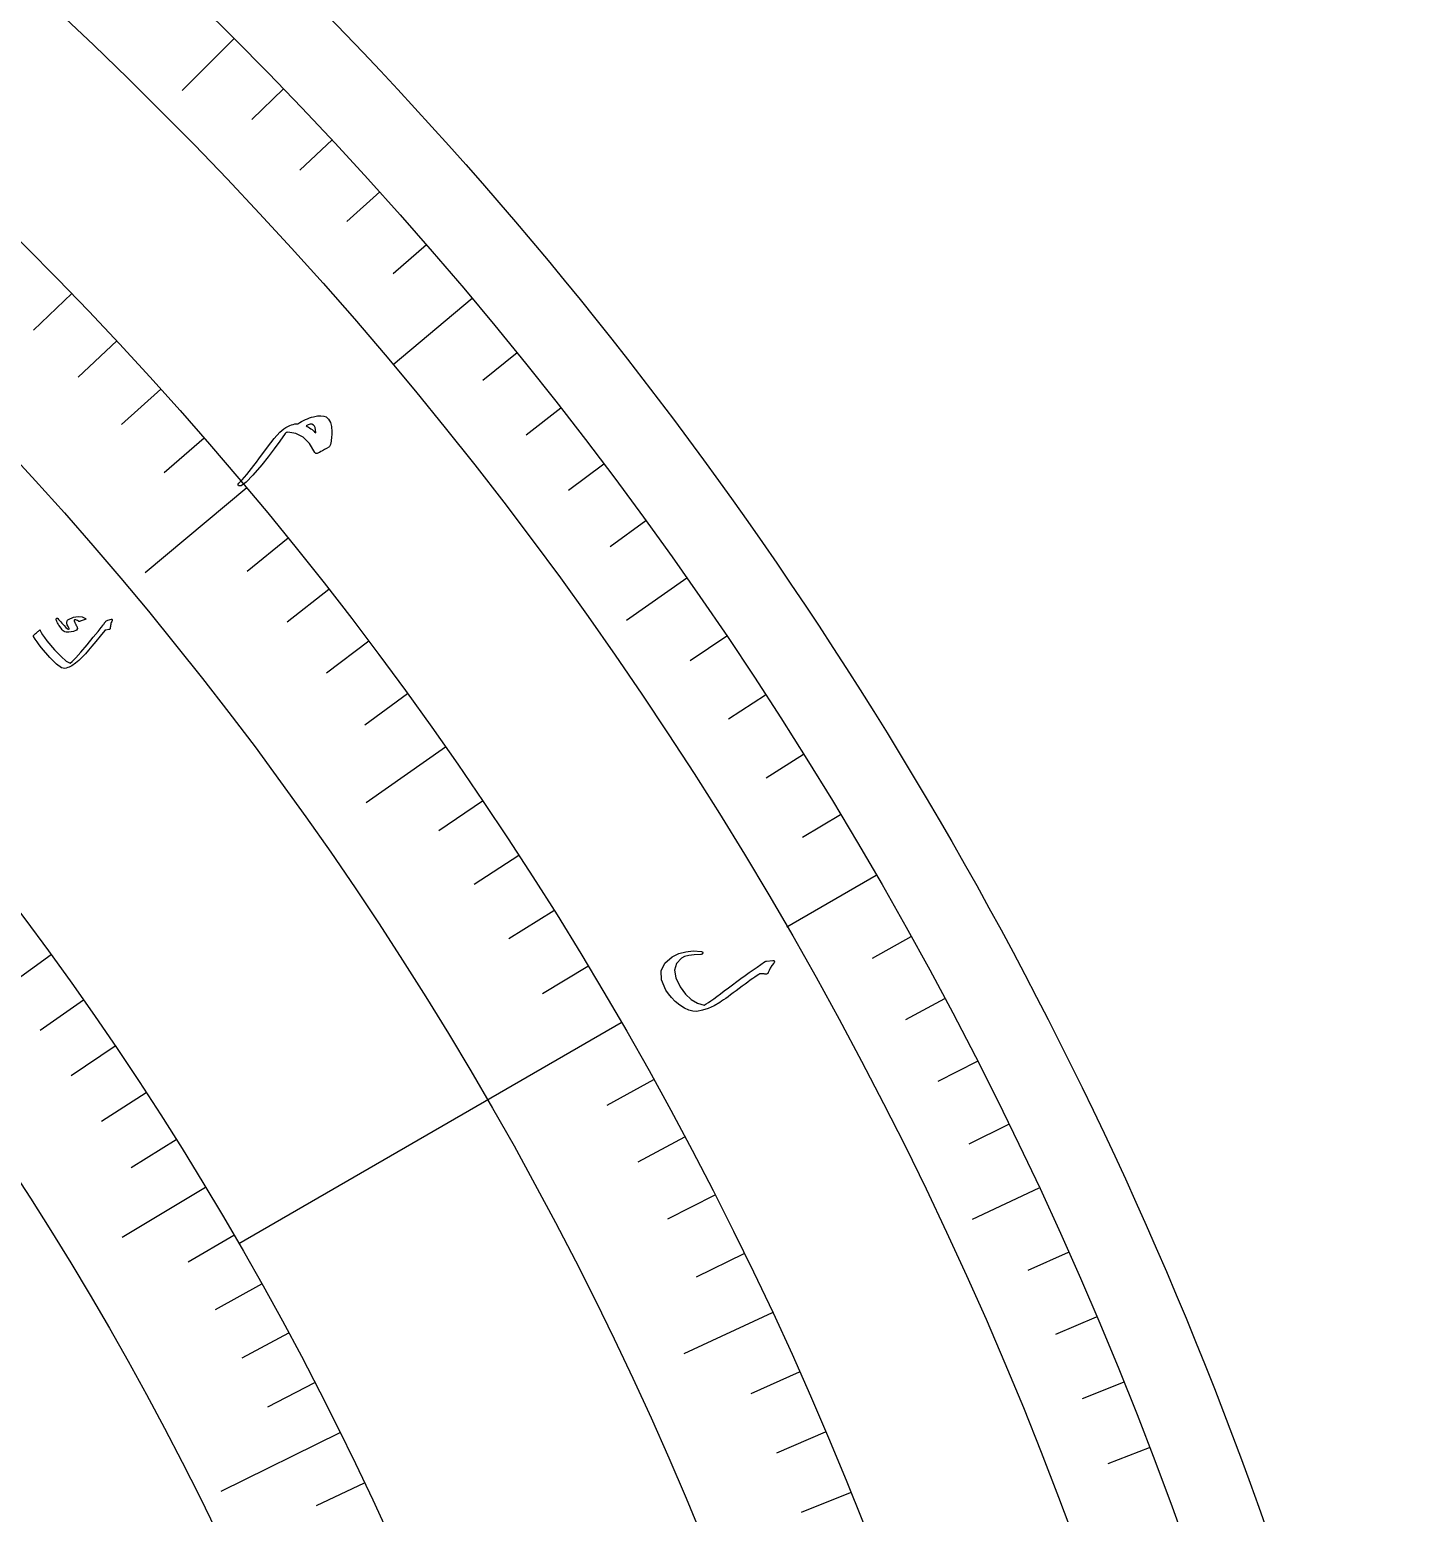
# Model space of a CAD drawing. Header units: millimetres. Extents: x -280 to 280, y -280 to 343.
# Drawn here: x 180.1 to 274.4, y 93.9 to 194.6 of the extents above; entities that cross this region are included whole.
import ezdxf

# ---------------------------------------------------------------- set-up
doc = ezdxf.new("R2010")
doc.units = ezdxf.units.MM
for name, color, linetype in [('CUT_OUTER', 1, 'Continuous'), ('ENGRAVE', 7, 'Continuous'), ('ENGRAVE_FINE', 8, 'Continuous'), ('TEXT', 5, 'Continuous')]:
    doc.layers.add(name, color=color, linetype=linetype)

msp = doc.modelspace()

# ---------------------------------------------------------------- linework, layer by layer
at = {"layer": 'CUT_OUTER'}
msp.add_lwpolyline([(200.4046, 195.5453), (201.6007, 194.312), (202.7892, 193.0714), (203.97, 191.8234), (205.1432, 190.5683), (206.3086, 189.306), (207.4663, 188.0365), (208.6162, 186.76), (209.7582, 185.4764), (210.8923, 184.1859), (212.0185, 182.8884), (213.1367, 181.584), (214.2468, 180.2728), (215.3489, 178.9548), (216.4429, 177.6301), (217.5288, 176.2987), (218.6064, 174.9607), (219.6758, 173.616), (220.737, 172.2648), (221.7898, 170.9072), (222.8343, 169.5431), (223.8704, 168.1726), (224.8981, 166.7958), (225.9173, 165.4127), (226.928, 164.0234), (227.9302, 162.6279), (228.9237, 161.2263), (229.9087, 159.8186), (230.885, 158.4049), (231.8526, 156.9852), (232.8115, 155.5597), (233.7616, 154.1282), (234.7029, 152.691), (235.6354, 151.248), (236.559, 149.7993), (237.4737, 148.345), (238.3795, 146.8851), (239.2762, 145.4197), (240.164, 143.9488), (241.0427, 142.4724), (241.9124, 140.9907), (242.7729, 139.5037), (243.6244, 138.0115), (244.4666, 136.514), (245.2996, 135.0115), (246.1234, 133.5038), (246.938, 131.9911), (247.7432, 130.4734), (248.5391, 128.9508), (249.3256, 127.4234), (250.1028, 125.8912), (250.8705, 124.3542), (251.6289, 122.8125), (252.3777, 121.2663), (253.117, 119.7154), (253.8468, 118.1601), (254.567, 116.6003), (255.2777, 115.0361), (255.9787, 113.4676), (256.6701, 111.8948), (257.3519, 110.3178), (258.0239, 108.7366), (258.6863, 107.1514), (259.3389, 105.5621), (259.9817, 103.9688), (260.6147, 102.3716), (261.238, 100.7706), (261.8514, 99.1658), (262.4549, 97.5572), (263.0486, 95.945), (263.6323, 94.3292), (264.2062, 92.7098)], dxfattribs=at)
at = {"layer": 'ENGRAVE'}
for points in [[(194.0301, 194.0301), (190.4946, 190.4946)], [(210.2026, 176.3809), (204.8403, 171.8814)], [(194.8817, 163.5252), (187.9873, 157.7401)], [(224.7753, 157.3894), (220.6796, 154.5215)], [(208.3923, 145.9178), (202.9859, 142.1322)], [(237.6374, 137.2), (231.5752, 133.7)], [(181.5986, 131.823), (174.3153, 126.536)], [(220.3169, 127.2), (194.3361, 112.2)], [(192.0748, 116.0287), (186.4255, 112.616)], [(248.6909, 115.9665), (244.1593, 113.8534)], [(230.5647, 107.5141), (224.5831, 104.7248)], [(201.2013, 99.3649), (193.1317, 95.3797)]]:
    msp.add_lwpolyline(points, dxfattribs=at)
for radius in [274.4, 274.4, 267.4, 254.4, 254.4, 243.9, 224.4, 224.4, 213.9, 194.4, 194.4]:
    msp.add_circle((0, 0), radius, dxfattribs=at)
at = {"layer": 'ENGRAVE_FINE'}
for points in [[(197.3868, 190.6143), (195.2288, 188.5303)], [(200.6835, 187.1404), (198.4894, 185.0944)], [(203.9189, 183.6094), (201.6895, 181.602)], [(207.0923, 180.0226), (204.8282, 178.0544)], [(183, 176.7211), (180.4104, 174.2203)], [(186.0564, 173.5004), (183.4235, 171.0452)], [(213.2489, 172.6855), (210.9174, 170.7976)], [(189.056, 170.2268), (186.3807, 167.818)], [(216.2302, 168.9375), (213.8661, 167.0905)], [(191.9981, 166.9014), (189.2812, 164.5396)], [(219.1456, 165.138), (216.7497, 163.3326)], [(221.9943, 161.2883), (219.5672, 159.5249)], [(197.7059, 160.0991), (194.9082, 157.8336)], [(200.4699, 156.6243), (197.6331, 154.4079)], [(203.1729, 153.1017), (200.2978, 150.9352)], [(227.4879, 153.4425), (225.0008, 151.765)], [(205.8139, 149.5326), (202.9015, 147.4165)], [(230.1312, 149.449), (227.6152, 147.815)], [(232.7044, 145.4098), (230.1603, 143.8201)], [(210.9072, 142.2587), (207.9226, 140.2456)], [(235.2067, 141.3264), (232.6352, 139.7813)], [(213.3578, 138.5562), (210.3386, 136.5955)], [(215.7434, 134.8115), (212.6905, 132.9038)], [(239.9956, 133.0318), (237.3718, 131.5773)], [(218.0634, 131.0257), (214.9776, 129.1715)], [(183.798, 128.7388), (180.8493, 126.6734)], [(242.2808, 128.823), (239.632, 127.4146)], [(185.9459, 125.6164), (182.9628, 123.6012)], [(244.4922, 124.575), (241.8192, 123.213)], [(222.5033, 123.3356), (219.3546, 121.5903)], [(188.0418, 122.4567), (185.0251, 120.4922)], [(246.6291, 120.289), (243.9327, 118.9739)], [(190.085, 119.2605), (187.0355, 117.3472)], [(224.6219, 119.4336), (221.4433, 117.7435)], [(226.6721, 115.4952), (223.4644, 113.8608)], [(194.0105, 112.762), (190.8981, 110.953)], [(228.6532, 111.5216), (225.4175, 109.9435)], [(250.6769, 111.6085), (247.9362, 110.3883)], [(195.8917, 109.4614), (192.7491, 107.7053)], [(252.5865, 107.2166), (249.825, 106.0444)], [(197.7176, 106.1278), (194.5457, 104.4252)], [(199.4877, 102.762), (196.2873, 101.1134)], [(232.406, 103.4738), (229.1172, 102.0096)], [(254.4192, 102.792), (251.6377, 101.6682)], [(234.1764, 99.402), (230.8626, 97.9954)], [(256.1745, 98.3362), (253.3737, 97.2611)], [(202.8579, 95.9376), (199.6035, 94.3985)], [(235.8756, 95.2999), (232.5377, 93.9513)]]:
    msp.add_lwpolyline(points, dxfattribs=at)
at = {"layer": 'TEXT'}
for points in [[(198.3542, 167.8744), (198.4801, 167.9489), (198.6082, 168.0199), (198.7384, 168.0876), (198.8708, 168.1518), (199.0051, 168.2111), (199.1414, 168.2637), (199.2795, 168.3097), (199.4195, 168.3491), (199.689, 168.4017), (199.921, 168.4164), (200.1153, 168.3933), (200.272, 168.3325), (200.4463, 168.1855), (200.5701, 167.9666), (200.6432, 167.6759), (200.6655, 167.3136), (200.6641, 167.2078), (200.6594, 167.1022), (200.6516, 166.997), (200.6405, 166.892), (200.6265, 166.787), (200.61, 166.6814), (200.5911, 166.5752), (200.5696, 166.4685), (200.5542, 166.4102), (200.5324, 166.3613), (200.5043, 166.3218), (200.4698, 166.2918), (200.3085, 166.1976), (200.1638, 166.1142), (200.0358, 166.0417), (199.9245, 165.98), (199.8315, 165.9299), (199.7585, 165.8919), (199.7054, 165.8661), (199.6723, 165.8525), (199.6233, 165.8462), (199.5814, 165.856), (199.5466, 165.8819), (199.5189, 165.924), (199.1479, 166.5223), (198.7144, 166.9498), (198.2198, 167.2061), (197.6648, 167.2909), (197.6111, 167.2844), (197.5654, 167.2685), (197.5276, 167.2432), (197.4979, 167.2085), (197.1354, 166.6948), (196.749, 166.1707), (196.3388, 165.6362), (195.9048, 165.0913), (195.3011, 164.3814), (194.8355, 163.9072), (194.5084, 163.668), (194.3202, 163.6637), (194.298, 163.7076), (194.3063, 163.7643), (194.3452, 163.8339), (194.4146, 163.9162), (194.5699, 164.0753), (194.7271, 164.2461), (194.8862, 164.4287), (195.0471, 164.6232), (195.2102, 164.8282), (195.3756, 165.0426), (195.5434, 165.2665), (195.7136, 165.4998), (196.2841, 166.2824), (196.7543, 166.8809), (197.1251, 167.2946), (197.397, 167.5231), (197.5394, 167.6104), (197.6759, 167.6847), (197.8066, 167.7457), (197.9314, 167.7937), (198.0492, 167.8297), (198.1589, 167.8552), (198.2606, 167.8701), (198.3542, 167.8744)], [(198.9122, 167.7318), (198.9925, 167.6904), (199.0736, 167.6436), (199.1554, 167.5915), (199.238, 167.5342), (199.3209, 167.4719), (199.4039, 167.4052), (199.4868, 167.334), (199.5697, 167.2584), (199.5605, 167.4548), (199.5329, 167.6079), (199.4871, 167.7177), (199.4231, 167.7842), (199.3114, 167.8335), (199.1891, 167.8412), (199.056, 167.8073), (198.9122, 167.7318)], [(185.7382, 154.5068), (185.7097, 154.437), (185.6848, 154.3682), (185.6637, 154.3005), (185.6462, 154.2337), (185.6327, 154.1677), (185.6233, 154.1021), (185.6182, 154.037), (185.6172, 153.9722), (185.611, 153.9426), (185.5938, 153.9201), (185.5656, 153.9049), (185.5264, 153.8969), (185.3107, 153.865), (185.2882, 153.8606), (185.27, 153.8558), (185.2562, 153.8505), (185.2469, 153.8447), (184.9253, 153.4437), (184.6323, 153.0841), (184.368, 152.766), (184.1324, 152.4892), (183.9256, 152.2542), (183.7477, 152.0616), (183.5989, 151.9112), (183.4791, 151.803), (183.2447, 151.609), (183.1669, 151.5517), (183.0859, 151.4978), (183.0016, 151.4471), (182.9141, 151.3998), (182.823, 151.3561), (182.7282, 151.3163), (182.6297, 151.2804), (182.5274, 151.2485), (182.2953, 151.298), (181.9562, 151.5498), (181.5094, 152.003), (180.9534, 152.6567), (180.7875, 152.8675), (180.6392, 153.0668), (180.5083, 153.2546), (180.3951, 153.4311), (180.389, 153.4508), (180.3894, 153.4689), (180.3963, 153.4854), (180.4096, 153.5003), (180.4784, 153.5662), (180.5414, 153.6257), (180.5987, 153.6787), (180.6502, 153.7254), (180.6966, 153.7661), (180.7384, 153.8014), (180.7756, 153.8313), (180.8083, 153.8558), (180.8275, 153.8686), (180.8425, 153.8707), (180.8534, 153.8621), (180.86, 153.8429), (180.9204, 153.7041), (181.0167, 153.541), (181.1487, 153.3534), (181.3164, 153.1412), (181.8365, 152.5239), (182.2712, 152.0641), (182.6217, 151.7627), (182.8887, 151.6203), (183.0339, 151.7412), (183.2738, 151.99), (183.6081, 152.3669), (184.0366, 152.8721), (184.4618, 153.3825), (184.7817, 153.7704), (184.9967, 154.0357), (185.1069, 154.1781), (185.1361, 154.2182), (185.1634, 154.2558), (185.1888, 154.2908), (185.2123, 154.3232), (185.2337, 154.3527), (185.2525, 154.3792), (185.2689, 154.4026), (185.2828, 154.4229), (185.3154, 154.4644), (185.3523, 154.4972), (185.3934, 154.5212), (185.4388, 154.5365), (185.6967, 154.5954), (185.7153, 154.5981), (185.7301, 154.5966), (185.7413, 154.591), (185.7488, 154.5814), (185.7522, 154.5646), (185.7515, 154.5467), (185.7468, 154.5274), (185.7382, 154.5068)], [(183.9364, 154.648), (183.9427, 154.638), (183.9457, 154.6272), (183.9453, 154.6156), (183.9416, 154.6032), (183.9356, 154.5952), (183.9281, 154.5878), (183.919, 154.5812), (183.9083, 154.5752), (183.5717, 154.4641), (183.5358, 154.4549), (183.5054, 154.4513), (183.4804, 154.4533), (183.4608, 154.4608), (183.3933, 154.5067), (183.3279, 154.5391), (183.2648, 154.558), (183.2038, 154.5634), (183.1811, 154.5555), (183.1703, 154.531), (183.1714, 154.49), (183.1843, 154.4324), (183.1977, 154.3979), (183.2124, 154.363), (183.2284, 154.3277), (183.2458, 154.292), (183.2648, 154.2556), (183.2856, 154.2183), (183.3082, 154.1799), (183.3327, 154.1405), (183.3846, 153.9768), (183.314, 153.8514), (183.1214, 153.764), (182.8066, 153.7144), (182.7009, 153.7141), (182.6099, 153.724), (182.5335, 153.7442), (182.4718, 153.7747), (182.4162, 153.8184), (182.35, 153.8879), (182.2732, 153.983), (182.1858, 154.1038), (182.1424, 154.1665), (182.1033, 154.2278), (182.0684, 154.2875), (182.0378, 154.3458), (182.0106, 154.4019), (181.9859, 154.455), (181.9637, 154.5051), (181.9441, 154.5523), (181.9374, 154.5859), (181.938, 154.6146), (181.9459, 154.6382), (181.9612, 154.6568), (181.9823, 154.6697), (182.0032, 154.6721), (182.0238, 154.664), (182.0441, 154.6455), (182.1048, 154.583), (182.1725, 154.5111), (182.247, 154.4297), (182.3285, 154.3389), (182.4805, 154.1694), (182.6056, 154.0424), (182.7037, 153.9579), (182.775, 153.916), (182.7872, 153.913), (182.7981, 153.9151), (182.8078, 153.9222), (182.8163, 153.9345), (182.8196, 153.9444), (182.8193, 153.9574), (182.8154, 153.9735), (182.8079, 153.9926), (182.7245, 154.159), (182.6923, 154.2308), (182.6719, 154.2983), (182.6632, 154.3615), (182.6663, 154.4203), (182.679, 154.4786), (182.7025, 154.5266), (182.7368, 154.5642), (182.7818, 154.5916), (183.1234, 154.7309), (183.4297, 154.7868), (183.7008, 154.7591), (183.9364, 154.648)], [(230.6176, 131.4302), (230.6497, 131.4299), (230.6771, 131.4217), (230.6999, 131.4055), (230.7182, 131.3815), (230.7286, 131.353), (230.7278, 131.3234), (230.716, 131.2928), (230.6931, 131.2612), (230.5553, 131.0843), (230.4449, 130.9164), (230.3618, 130.7576), (230.306, 130.6078), (230.2827, 130.5596), (230.2427, 130.5271), (230.1861, 130.5101), (230.1129, 130.5088), (230.0748, 130.513), (230.0383, 130.5166), (230.0034, 130.5199), (229.97, 130.5227), (229.9386, 130.5253), (229.9098, 130.5281), (229.8835, 130.5309), (229.8598, 130.5339), (229.8174, 130.5376), (229.7726, 130.5319), (229.7253, 130.5169), (229.6755, 130.4925), (229.5452, 130.406), (229.4043, 130.3095), (229.2527, 130.203), (229.0906, 130.0866), (228.9176, 129.9609), (228.7335, 129.8261), (228.5382, 129.6825), (228.3316, 129.53), (228.1274, 129.3746), (227.9344, 129.2302), (227.7527, 129.0969), (227.5823, 128.9745), (227.423, 128.8624), (227.2745, 128.7597), (227.1369, 128.6665), (227.0102, 128.5827), (226.6255, 128.3512), (226.2376, 128.1736), (225.8465, 128.0497), (225.4522, 127.9792), (225.1952, 127.9825), (224.918, 128.0554), (224.6205, 128.1976), (224.3026, 128.4091), (223.9958, 128.6593), (223.7361, 128.9104), (223.5235, 129.1625), (223.358, 129.4159), (223.0684, 130.1229), (223.0432, 130.7363), (223.2834, 131.2572), (223.7899, 131.6855), (224.2298, 131.8985), (224.7057, 132.0303), (225.2176, 132.0804), (225.7657, 132.0482), (225.8004, 132.0415), (225.8268, 132.0287), (225.8451, 132.0098), (225.8551, 131.9848), (225.8601, 131.9549), (225.8588, 131.9292), (225.8511, 131.9076), (225.8371, 131.8902), (225.8132, 131.8697), (225.7867, 131.8556), (225.7579, 131.8479), (225.7266, 131.8467), (225.2732, 131.8224), (224.9043, 131.7721), (224.6196, 131.6963), (224.4191, 131.5951), (224.0788, 131.2213), (223.9517, 130.7709), (224.0373, 130.2439), (224.3349, 129.6392), (224.6948, 129.147), (225.0839, 128.776), (225.5028, 128.5262), (225.952, 128.3977), (226.0857, 128.4818), (226.24, 128.5834), (226.4148, 128.7026), (226.6101, 128.8393), (226.8262, 128.9943), (227.0632, 129.1685), (227.3211, 129.3619), (227.5999, 129.5745), (227.8895, 129.7903), (228.1752, 130.0016), (228.4571, 130.2081), (228.7352, 130.4099), (229.0097, 130.6066), (229.281, 130.7975), (229.549, 130.9828), (229.8138, 131.1623), (230.0623, 131.3464), (230.0936, 131.3623), (230.1246, 131.374), (230.1553, 131.3816), (230.1858, 131.3851)]]:
    msp.add_lwpolyline(points, close=True, dxfattribs=at)

doc.saveas('drawing.dxf')
